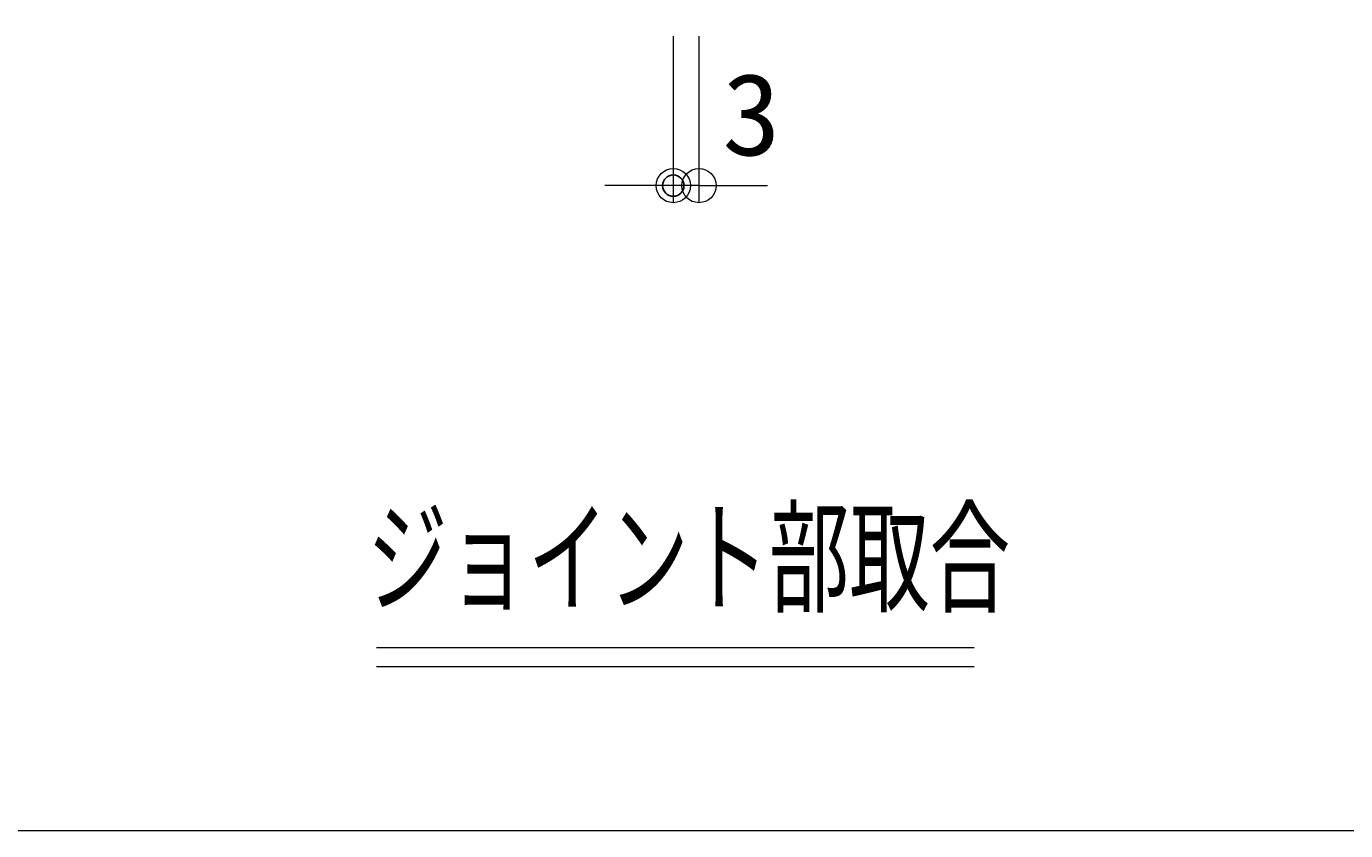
# Model space of a CAD drawing. Units: millimetres, scale not verified. Extents: x -800 to 800, y -554 to 554.
# Drawn here: x -530.4 to -376.2, y -554 to -460 of the extents above; entities that cross this region are included whole.
import ezdxf
from ezdxf.enums import TextEntityAlignment as Align

# ---------------------------------------------------------------- set-up
doc = ezdxf.new("R2010")
doc.units = ezdxf.units.MM
doc.header["$LTSCALE"] = 5
doc.header["$PDMODE"] = 32
doc.header["$PDSIZE"] = 2.5
doc.linetypes.add('LONG_CHAIN', pattern=[21, 18, -1, 1, -1])
for name, color, linetype, lineweight in [('0-1_4手摺芯', 5, 'LONG_CHAIN', 9), ('0-4_07文字', 7, 'Continuous', 9), ('0-7_zumenwaku', 6, 'Continuous', 9), ('1-0_0', 1, 'Continuous', 9)]:
    doc.layers.add(name, color=color, linetype=linetype, lineweight=lineweight)
doc.layers.add('1-1_Defpoints', color=7, linetype='Continuous')
doc.styles.add('ＭＳ ゴシック', font='')
doc.styles.get('ＭＳ ゴシック').set_extended_font_data('MS Gothic')

# ---------------------------------------------------------------- blocks, each defined once
blk = doc.blocks.new('_Origin')
at = {"layer": '1-0_0'}
blk.add_line((0, 0), (-5, 0), dxfattribs=at)
blk.add_circle((0, 0), 2.5, dxfattribs=at)

msp = doc.modelspace()

# ---------------------------------------------------------------- linework, layer by layer
at = {"layer": '0-1_4手摺芯', "color": 1}
for p, q in [((-454.792, -461.123), (-454.792, -480.584)), ((-451.792, -461.123), (-451.792, -480.584)), ((-458.792, -478.584), (-462.792, -478.584)), ((-451.792, -478.584), (-454.792, -478.584)), ((-447.792, -478.584), (-443.792, -478.584))]:
    msp.add_line(p, q, dxfattribs=at)
at = {"layer": '0-4_07文字'}
for p, q in [((-489.456, -532.602), (-419.631, -532.602)), ((-489.456, -534.802), (-419.631, -534.802))]:
    msp.add_line(p, q, dxfattribs=at)
at = {"layer": '0-7_zumenwaku'}
msp.add_lwpolyline([(-799.992, -553.994), (799.992, -553.994), (799.992, 553.994), (-799.992, 553.994)], close=True, dxfattribs=at)
at = {"layer": '1-1_Defpoints'}
msp.add_point((-454.792, -478.584), dxfattribs=at)

# ---------------------------------------------------------------- block references
at = {"layer": '0-1_4手摺芯', "xscale": 0.8, "yscale": 0.8}
msp.add_blockref('_Origin', (-454.792, -478.584), dxfattribs=at)
at = {"layer": '0-1_4手摺芯', "xscale": 0.8, "yscale": 0.8, "rotation": 180}
msp.add_blockref('_Origin', (-451.792, -478.584), dxfattribs=at)

# ---------------------------------------------------------------- texts
at = {"layer": '0-1_4手摺芯', "color": 2, "style": 'ＭＳ ゴシック', "width": 1.05}
msp.add_text('3', height=9.604, dxfattribs=at).set_placement((-449.076, -477.934), align=Align.BOTTOM_LEFT)
at = {"layer": '0-4_07文字', "color": 3, "style": 'ＭＳ ゴシック', "width": 0.65}
msp.add_text('ジョイント部取合', height=10.59, dxfattribs=at).set_placement((-490.552, -530.527), align=Align.BOTTOM_LEFT)

doc.saveas('drawing.dxf')
